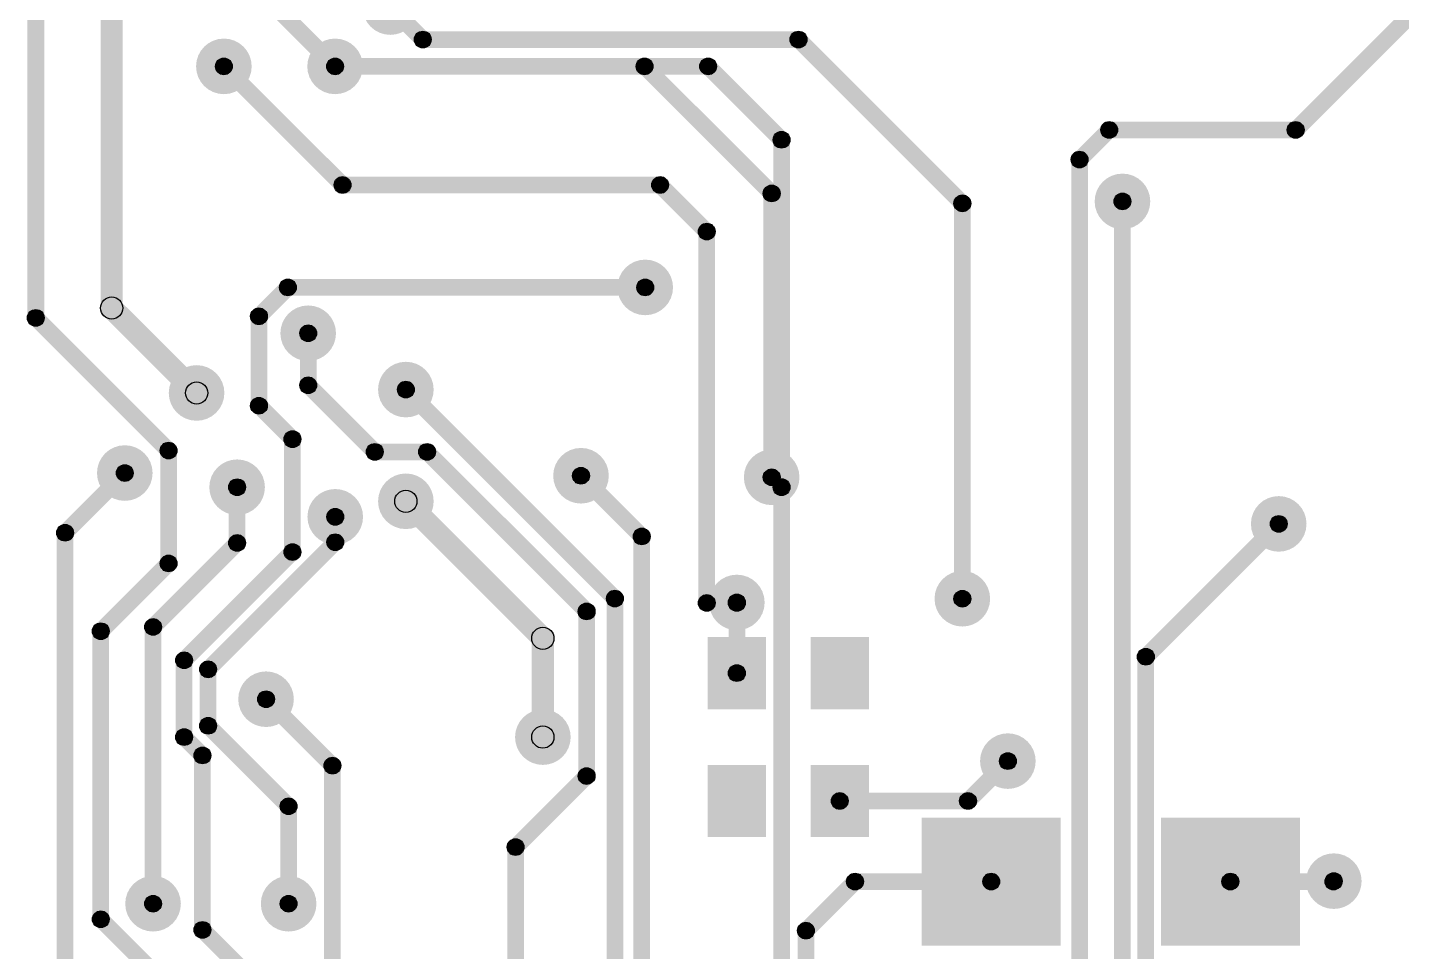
# Model space of a CAD drawing. Header units: millimetres. Extents: x 0 to 3.58, y 0 to 2.95.
# Drawn here: x 1.831 to 2.804, y 1.116 to 1.77 of the extents above; entities that cross this region are included whole.
import ezdxf

# ---------------------------------------------------------------- set-up
doc = ezdxf.new("R2010")
doc.units = ezdxf.units.MM
doc.header["$MEASUREMENT"] = 0
doc.layers.add('TopLayer', color=1, linetype='Continuous')
doc.layers.add('ViaHoleLayer', color=16, linetype='Continuous')

# ---------------------------------------------------------------- blocks, each defined once
blk = doc.blocks.new('DIODE__SMB_13')
at = {"layer": 'TopLayer'}
for points in [[(-0.13386, 0.04528), (-0.03543, 0.04528), (-0.03543, -0.04527), (-0.13386, -0.04527)], [(0.03543, 0.04528), (0.13386, 0.04528), (0.13386, -0.04527), (0.03543, -0.04527)]]:
    blk.add_hatch(color=1, dxfattribs=at).paths.add_polyline_path(points)
blk = doc.blocks.new('OSC__3225_80')
at = {"layer": 'TopLayer'}
for points in [[(-0.07087, 0.05709), (-0.01968, 0.05709), (-0.01968, 0.01575), (-0.07087, 0.01575)], [(0.01969, 0.05709), (0.07087, 0.05709), (0.07087, 0.01575), (0.01969, 0.01575)], [(-0.07087, -0.01575), (-0.01968, -0.01575), (-0.01968, -0.05709), (-0.07087, -0.05709)], [(0.01969, -0.01575), (0.07087, -0.01575), (0.07087, -0.05709), (0.01969, -0.05709)]]:
    blk.add_hatch(color=1, dxfattribs=at).paths.add_polyline_path(points)

msp = doc.modelspace()

# ---------------------------------------------------------------- hatches: boundary and pattern name
at = {"layer": 'TopLayer'}
for points in [[(1.84323, 1.56458), (1.83142, 1.56458), (1.83142, 2.72567), (1.84323, 2.72567)], [(2.7335, 1.69349), (2.72515, 1.70185), (2.92715, 1.90385), (2.9355, 1.89549)], [(1.89891, 1.57149), (1.88316, 1.57149), (1.88316, 1.80952), (1.89891, 1.80952)], [(1.97904, 1.80449), (1.98739, 1.81285), (2.05339, 1.74685), (2.04504, 1.73849)], [(2.08415, 1.78049), (2.0925, 1.78885), (2.1155, 1.76585), (2.10715, 1.75749)], [(2.11132, 1.75576), (2.11132, 1.76757), (2.37732, 1.76757), (2.37732, 1.75576)], [(2.37315, 1.75749), (2.3815, 1.76585), (2.4975, 1.64985), (2.48915, 1.64149)], [(1.9663, 1.73849), (1.97465, 1.74685), (2.05865, 1.66285), (2.0503, 1.65449)], [(2.04921, 1.73676), (2.04921, 1.74857), (2.26832, 1.74857), (2.26832, 1.73676)], [(2.26415, 1.73849), (2.2725, 1.74685), (2.3625, 1.65685), (2.35415, 1.64849)], [(2.26832, 1.73676), (2.26832, 1.74857), (2.31332, 1.74857), (2.31332, 1.73676)], [(2.30915, 1.73849), (2.3175, 1.74685), (2.3695, 1.69485), (2.36115, 1.68649)], [(2.59732, 1.69176), (2.59732, 1.70357), (2.72932, 1.70357), (2.72932, 1.69176)], [(2.5805, 1.67249), (2.57215, 1.68085), (2.59315, 1.70185), (2.6015, 1.69349)], [(2.37123, 1.44467), (2.35942, 1.44467), (2.35942, 1.69067), (2.37123, 1.69067)], [(2.58223, 1.10567), (2.57042, 1.10567), (2.57042, 1.67667), (2.58223, 1.67667)], [(2.05447, 1.65276), (2.05447, 1.66457), (2.27932, 1.66457), (2.27932, 1.65276)], [(2.27515, 1.65449), (2.2835, 1.66285), (2.3165, 1.62985), (2.30815, 1.62149)], [(2.36423, 1.45167), (2.35242, 1.45167), (2.35242, 1.65267), (2.36423, 1.65267)], [(2.49923, 1.36567), (2.48742, 1.36567), (2.48742, 1.64567), (2.49923, 1.64567)], [(2.6126, 1.00567), (2.60079, 1.00567), (2.60079, 1.64704), (2.6126, 1.64704)], [(2.31823, 1.36267), (2.30642, 1.36267), (2.30642, 1.62567), (2.31823, 1.62567)], [(1.9995, 1.56149), (1.99115, 1.56985), (2.01161, 1.59031), (2.01996, 1.58196)], [(2.01579, 1.58023), (2.01579, 1.59204), (2.26879, 1.59204), (2.26879, 1.58023)], [(1.88547, 1.56592), (1.89661, 1.57706), (1.95671, 1.51695), (1.94558, 1.50582)], [(1.83315, 1.5604), (1.8415, 1.56875), (1.9355, 1.47475), (1.92715, 1.4664)], [(2.00123, 1.50235), (1.98942, 1.50235), (1.98942, 1.56567), (2.00123, 1.56567)], [(2.03606, 1.51683), (2.02425, 1.51683), (2.02425, 1.55367), (2.03606, 1.55367)], [(2.02598, 1.51266), (2.03433, 1.52101), (2.0815, 1.47385), (2.07315, 1.46549)], [(2.09515, 1.5096), (2.1035, 1.51795), (2.2515, 1.36995), (2.24315, 1.3616)], [(1.99115, 1.49818), (1.9995, 1.50653), (2.02318, 1.48285), (2.01483, 1.47449)], [(1.93723, 1.39067), (1.92542, 1.39067), (1.92542, 1.47058), (1.93723, 1.47058)], [(2.02491, 1.39874), (2.0131, 1.39874), (2.0131, 1.47867), (2.02491, 1.47867)], [(2.07732, 1.46376), (2.07732, 1.47557), (2.11432, 1.47557), (2.11432, 1.46376)], [(2.11015, 1.46549), (2.1185, 1.47385), (2.2315, 1.36085), (2.22315, 1.35249)], [(1.86221, 1.4082), (1.85386, 1.41655), (1.89615, 1.45885), (1.9045, 1.45049)], [(2.21915, 1.44858), (2.2275, 1.45693), (2.2705, 1.41393), (2.26215, 1.40558)], [(1.98575, 1.40519), (1.97394, 1.40519), (1.97394, 1.44463), (1.98575, 1.44463)], [(2.09376, 1.4291), (2.10489, 1.44024), (2.20189, 1.34324), (2.19076, 1.3321)], [(2.37123, 1.06967), (2.35942, 1.06967), (2.35942, 1.44467), (2.37123, 1.44467)], [(2.05523, 1.40567), (2.04342, 1.40567), (2.04342, 1.42367), (2.05523, 1.42367)], [(2.6274, 1.3204), (2.61905, 1.32875), (2.71315, 1.42285), (2.7215, 1.41449)], [(1.86394, 1.09496), (1.85213, 1.09496), (1.85213, 1.41238), (1.86394, 1.41238)], [(1.9245, 1.34149), (1.91615, 1.34985), (1.97567, 1.40937), (1.98402, 1.40102)], [(1.9465, 1.31788), (1.93815, 1.32623), (2.01483, 1.40292), (2.02318, 1.39456)], [(1.9635, 1.31149), (1.95515, 1.31985), (2.04515, 1.40985), (2.0535, 1.40149)], [(2.27223, 0.99841), (2.26042, 0.99841), (2.26042, 1.40976), (2.27223, 1.40976)], [(1.8875, 1.33849), (1.87915, 1.34685), (1.92715, 1.39485), (1.9355, 1.38649)], [(2.25323, 1.05267), (2.24142, 1.05267), (2.24142, 1.36578), (2.25323, 1.36578)], [(2.31232, 1.35676), (2.31232, 1.36857), (2.33366, 1.36857), (2.33366, 1.35676)], [(2.33957, 1.36267), (2.32776, 1.36267), (2.32776, 1.36301), (2.33957, 1.36301)], [(2.33957, 1.31299), (2.32776, 1.31299), (2.32776, 1.36267), (2.33957, 1.36267)], [(2.23323, 1.24011), (2.22142, 1.24011), (2.22142, 1.35667), (2.23323, 1.35667)], [(1.88923, 1.13867), (1.87742, 1.13867), (1.87742, 1.34267), (1.88923, 1.34267)], [(1.92623, 1.14967), (1.91442, 1.14967), (1.91442, 1.34567), (1.92623, 1.34567)], [(2.2042, 1.26767), (2.18845, 1.26767), (2.18845, 1.33767), (2.2042, 1.33767)], [(2.62913, 0.88957), (2.61732, 0.88957), (2.61732, 1.32457), (2.62913, 1.32457)], [(1.94823, 1.26767), (1.93642, 1.26767), (1.93642, 1.32206), (1.94823, 1.32206)], [(1.96523, 1.27567), (1.95342, 1.27567), (1.95342, 1.31567), (1.96523, 1.31567)], [(1.99615, 1.29033), (2.0045, 1.29868), (2.05154, 1.25164), (2.04319, 1.24329)], [(1.95515, 1.27149), (1.9635, 1.27985), (2.0205, 1.22285), (2.01215, 1.21449)], [(1.93815, 1.26349), (1.9465, 1.27185), (1.9595, 1.25885), (1.95115, 1.25049)], [(1.96123, 1.13116), (1.94942, 1.13116), (1.94942, 1.25467), (1.96123, 1.25467)], [(2.05327, 0.99767), (2.04146, 0.99767), (2.04146, 1.24746), (2.05327, 1.24746)], [(2.5015, 1.21826), (2.49315, 1.22662), (2.52138, 1.25485), (2.52973, 1.24649)], [(2.18118, 1.18562), (2.17283, 1.19397), (2.22315, 1.24428), (2.2315, 1.23593)], [(2.4065, 1.21653), (2.4065, 1.22834), (2.49732, 1.22834), (2.49732, 1.21653)], [(2.02223, 1.14967), (2.01042, 1.14967), (2.01042, 1.21867), (2.02223, 1.21867)], [(2.18291, 0.74735), (2.1711, 0.74735), (2.1711, 1.18979), (2.18291, 1.18979)], [(2.38676, 1.12644), (2.37841, 1.13479), (2.41315, 1.16953), (2.4215, 1.16118)], [(2.41732, 1.15945), (2.41732, 1.17126), (2.51378, 1.17126), (2.51378, 1.15945)], [(2.68307, 1.15945), (2.68307, 1.17126), (2.75601, 1.17126), (2.75601, 1.15945)], [(2.76018, 1.16118), (2.75183, 1.16953), (2.75215, 1.16985), (2.7605, 1.16149)], [(1.87915, 1.13449), (1.8875, 1.14285), (1.98445, 1.04589), (1.9761, 1.03754)], [(1.95115, 1.12698), (1.9595, 1.13533), (2.00099, 1.09385), (1.99264, 1.08549)], [(2.38849, 0.99793), (2.37668, 0.99793), (2.37668, 1.13061), (2.38849, 1.13061)]]:
    msp.add_hatch(color=1, dxfattribs=at).paths.add_polyline_path(points)
h = msp.add_hatch(color=1, dxfattribs=at)
edge = h.paths.add_edge_path()
edge.add_arc((2.08832, 1.78467), 0.01969, 0, 360)
h = msp.add_hatch(color=1, dxfattribs=at)
edge = h.paths.add_edge_path()
edge.add_arc((1.97047, 1.74267), 0.01969, 0, 360)
h = msp.add_hatch(color=1, dxfattribs=at)
edge = h.paths.add_edge_path()
edge.add_arc((2.04921, 1.74267), 0.01969, 0, 360)
h = msp.add_hatch(color=1, dxfattribs=at)
edge = h.paths.add_edge_path()
edge.add_arc((2.11132, 1.76167), 0.00591, 0, 360)
h = msp.add_hatch(color=1, dxfattribs=at)
edge = h.paths.add_edge_path()
edge.add_arc((2.11132, 1.76167), 0.00591, 0, 360)
h = msp.add_hatch(color=1, dxfattribs=at)
edge = h.paths.add_edge_path()
edge.add_arc((2.37732, 1.76167), 0.00591, 0, 360)
h = msp.add_hatch(color=1, dxfattribs=at)
edge = h.paths.add_edge_path()
edge.add_arc((2.37732, 1.76167), 0.00591, 0, 360)
h = msp.add_hatch(color=1, dxfattribs=at)
edge = h.paths.add_edge_path()
edge.add_arc((1.97047, 1.74267), 0.00591, 0, 360)
h = msp.add_hatch(color=1, dxfattribs=at)
edge = h.paths.add_edge_path()
edge.add_arc((2.04921, 1.74267), 0.00591, 0, 360)
h = msp.add_hatch(color=1, dxfattribs=at)
edge = h.paths.add_edge_path()
edge.add_arc((2.04921, 1.74267), 0.00591, 0, 360)
h = msp.add_hatch(color=1, dxfattribs=at)
edge = h.paths.add_edge_path()
edge.add_arc((2.26832, 1.74267), 0.00591, 0, 360)
h = msp.add_hatch(color=1, dxfattribs=at)
edge = h.paths.add_edge_path()
edge.add_arc((2.26832, 1.74267), 0.00591, 0, 360)
h = msp.add_hatch(color=1, dxfattribs=at)
edge = h.paths.add_edge_path()
edge.add_arc((2.26832, 1.74267), 0.00591, 0, 360)
h = msp.add_hatch(color=1, dxfattribs=at)
edge = h.paths.add_edge_path()
edge.add_arc((2.31332, 1.74267), 0.00591, 0, 360)
h = msp.add_hatch(color=1, dxfattribs=at)
edge = h.paths.add_edge_path()
edge.add_arc((2.31332, 1.74267), 0.00591, 0, 360)
h = msp.add_hatch(color=1, dxfattribs=at)
edge = h.paths.add_edge_path()
edge.add_arc((2.59732, 1.69767), 0.00591, 0, 360)
h = msp.add_hatch(color=1, dxfattribs=at)
edge = h.paths.add_edge_path()
edge.add_arc((2.59732, 1.69767), 0.00591, 0, 360)
h = msp.add_hatch(color=1, dxfattribs=at)
edge = h.paths.add_edge_path()
edge.add_arc((2.72932, 1.69767), 0.00591, 0, 360)
h = msp.add_hatch(color=1, dxfattribs=at)
edge = h.paths.add_edge_path()
edge.add_arc((2.72932, 1.69767), 0.00591, 0, 360)
h = msp.add_hatch(color=1, dxfattribs=at)
edge = h.paths.add_edge_path()
edge.add_arc((2.36532, 1.69067), 0.00591, 0, 360)
h = msp.add_hatch(color=1, dxfattribs=at)
edge = h.paths.add_edge_path()
edge.add_arc((2.36532, 1.69067), 0.00591, 0, 360)
h = msp.add_hatch(color=1, dxfattribs=at)
edge = h.paths.add_edge_path()
edge.add_arc((2.57632, 1.67667), 0.00591, 0, 360)
h = msp.add_hatch(color=1, dxfattribs=at)
edge = h.paths.add_edge_path()
edge.add_arc((2.57632, 1.67667), 0.00591, 0, 360)
h = msp.add_hatch(color=1, dxfattribs=at)
edge = h.paths.add_edge_path()
edge.add_arc((2.05447, 1.65867), 0.00591, 0, 360)
h = msp.add_hatch(color=1, dxfattribs=at)
edge = h.paths.add_edge_path()
edge.add_arc((2.05447, 1.65867), 0.00591, 0, 360)
h = msp.add_hatch(color=1, dxfattribs=at)
edge = h.paths.add_edge_path()
edge.add_arc((2.27932, 1.65867), 0.00591, 0, 360)
h = msp.add_hatch(color=1, dxfattribs=at)
edge = h.paths.add_edge_path()
edge.add_arc((2.27932, 1.65867), 0.00591, 0, 360)
h = msp.add_hatch(color=1, dxfattribs=at)
edge = h.paths.add_edge_path()
edge.add_arc((2.60669, 1.64704), 0.01969, 0, 360)
h = msp.add_hatch(color=1, dxfattribs=at)
edge = h.paths.add_edge_path()
edge.add_arc((2.35832, 1.65267), 0.00591, 0, 360)
h = msp.add_hatch(color=1, dxfattribs=at)
edge = h.paths.add_edge_path()
edge.add_arc((2.35832, 1.65267), 0.00591, 0, 360)
h = msp.add_hatch(color=1, dxfattribs=at)
edge = h.paths.add_edge_path()
edge.add_arc((2.49332, 1.64567), 0.00591, 0, 360)
h = msp.add_hatch(color=1, dxfattribs=at)
edge = h.paths.add_edge_path()
edge.add_arc((2.49332, 1.64567), 0.00591, 0, 360)
h = msp.add_hatch(color=1, dxfattribs=at)
edge = h.paths.add_edge_path()
edge.add_arc((2.60669, 1.64704), 0.00591, 0, 360)
h = msp.add_hatch(color=1, dxfattribs=at)
edge = h.paths.add_edge_path()
edge.add_arc((2.31232, 1.62567), 0.00591, 0, 360)
h = msp.add_hatch(color=1, dxfattribs=at)
edge = h.paths.add_edge_path()
edge.add_arc((2.31232, 1.62567), 0.00591, 0, 360)
h = msp.add_hatch(color=1, dxfattribs=at)
edge = h.paths.add_edge_path()
edge.add_arc((2.26879, 1.58613), 0.01969, 0, 360)
h = msp.add_hatch(color=1, dxfattribs=at)
edge = h.paths.add_edge_path()
edge.add_arc((2.01579, 1.58613), 0.00591, 0, 360)
h = msp.add_hatch(color=1, dxfattribs=at)
edge = h.paths.add_edge_path()
edge.add_arc((2.01579, 1.58613), 0.00591, 0, 360)
h = msp.add_hatch(color=1, dxfattribs=at)
edge = h.paths.add_edge_path()
edge.add_arc((2.26879, 1.58613), 0.00591, 0, 360)
h = msp.add_hatch(color=1, dxfattribs=at)
edge = h.paths.add_edge_path()
edge.add_arc((1.89104, 1.57149), 0.00787, 0, 360)
h = msp.add_hatch(color=1, dxfattribs=at)
edge = h.paths.add_edge_path()
edge.add_arc((1.89104, 1.57149), 0.00787, 0, 360)
h = msp.add_hatch(color=1, dxfattribs=at)
edge = h.paths.add_edge_path()
edge.add_arc((1.83732, 1.56458), 0.00591, 0, 360)
h = msp.add_hatch(color=1, dxfattribs=at)
edge = h.paths.add_edge_path()
edge.add_arc((1.83732, 1.56458), 0.00591, 0, 360)
h = msp.add_hatch(color=1, dxfattribs=at)
edge = h.paths.add_edge_path()
edge.add_arc((1.99532, 1.56567), 0.00591, 0, 360)
h = msp.add_hatch(color=1, dxfattribs=at)
edge = h.paths.add_edge_path()
edge.add_arc((1.99532, 1.56567), 0.00591, 0, 360)
h = msp.add_hatch(color=1, dxfattribs=at)
edge = h.paths.add_edge_path()
edge.add_arc((2.03016, 1.55367), 0.01969, 0, 360)
h = msp.add_hatch(color=1, dxfattribs=at)
edge = h.paths.add_edge_path()
edge.add_arc((2.03016, 1.55367), 0.00591, 0, 360)
h = msp.add_hatch(color=1, dxfattribs=at)
edge = h.paths.add_edge_path()
edge.add_arc((1.95114, 1.51139), 0.01969, 0, 360)
h = msp.add_hatch(color=1, dxfattribs=at)
edge = h.paths.add_edge_path()
edge.add_arc((2.09932, 1.51378), 0.01969, 0, 360)
h = msp.add_hatch(color=1, dxfattribs=at)
edge = h.paths.add_edge_path()
edge.add_arc((1.95114, 1.51139), 0.00787, 0, 360)
h = msp.add_hatch(color=1, dxfattribs=at)
edge = h.paths.add_edge_path()
edge.add_arc((2.03016, 1.51683), 0.00591, 0, 360)
h = msp.add_hatch(color=1, dxfattribs=at)
edge = h.paths.add_edge_path()
edge.add_arc((2.03016, 1.51683), 0.00591, 0, 360)
h = msp.add_hatch(color=1, dxfattribs=at)
edge = h.paths.add_edge_path()
edge.add_arc((2.09932, 1.51378), 0.00591, 0, 360)
h = msp.add_hatch(color=1, dxfattribs=at)
edge = h.paths.add_edge_path()
edge.add_arc((1.99532, 1.50235), 0.00591, 0, 360)
h = msp.add_hatch(color=1, dxfattribs=at)
edge = h.paths.add_edge_path()
edge.add_arc((1.99532, 1.50235), 0.00591, 0, 360)
h = msp.add_hatch(color=1, dxfattribs=at)
edge = h.paths.add_edge_path()
edge.add_arc((2.01901, 1.47867), 0.00591, 0, 360)
h = msp.add_hatch(color=1, dxfattribs=at)
edge = h.paths.add_edge_path()
edge.add_arc((2.01901, 1.47867), 0.00591, 0, 360)
h = msp.add_hatch(color=1, dxfattribs=at)
edge = h.paths.add_edge_path()
edge.add_arc((1.90032, 1.45467), 0.01969, 0, 360)
h = msp.add_hatch(color=1, dxfattribs=at)
edge = h.paths.add_edge_path()
edge.add_arc((1.93132, 1.47058), 0.00591, 0, 360)
h = msp.add_hatch(color=1, dxfattribs=at)
edge = h.paths.add_edge_path()
edge.add_arc((1.93132, 1.47058), 0.00591, 0, 360)
h = msp.add_hatch(color=1, dxfattribs=at)
edge = h.paths.add_edge_path()
edge.add_arc((2.07732, 1.46967), 0.00591, 0, 360)
h = msp.add_hatch(color=1, dxfattribs=at)
edge = h.paths.add_edge_path()
edge.add_arc((2.07732, 1.46967), 0.00591, 0, 360)
h = msp.add_hatch(color=1, dxfattribs=at)
edge = h.paths.add_edge_path()
edge.add_arc((2.11432, 1.46967), 0.00591, 0, 360)
h = msp.add_hatch(color=1, dxfattribs=at)
edge = h.paths.add_edge_path()
edge.add_arc((2.11432, 1.46967), 0.00591, 0, 360)
h = msp.add_hatch(color=1, dxfattribs=at)
edge = h.paths.add_edge_path()
edge.add_arc((2.22332, 1.45276), 0.01969, 0, 360)
h = msp.add_hatch(color=1, dxfattribs=at)
edge = h.paths.add_edge_path()
edge.add_arc((2.35832, 1.45167), 0.01969, 0, 360)
h = msp.add_hatch(color=1, dxfattribs=at)
edge = h.paths.add_edge_path()
edge.add_arc((1.90032, 1.45467), 0.00591, 0, 360)
h = msp.add_hatch(color=1, dxfattribs=at)
edge = h.paths.add_edge_path()
edge.add_arc((1.97984, 1.44463), 0.01969, 0, 360)
h = msp.add_hatch(color=1, dxfattribs=at)
edge = h.paths.add_edge_path()
edge.add_arc((1.97984, 1.44463), 0.00591, 0, 360)
h = msp.add_hatch(color=1, dxfattribs=at)
edge = h.paths.add_edge_path()
edge.add_arc((2.09932, 1.43467), 0.01969, 0, 360)
h = msp.add_hatch(color=1, dxfattribs=at)
edge = h.paths.add_edge_path()
edge.add_arc((2.22332, 1.45276), 0.00591, 0, 360)
h = msp.add_hatch(color=1, dxfattribs=at)
edge = h.paths.add_edge_path()
edge.add_arc((2.35832, 1.45167), 0.00591, 0, 360)
h = msp.add_hatch(color=1, dxfattribs=at)
edge = h.paths.add_edge_path()
edge.add_arc((2.36532, 1.44467), 0.00591, 0, 360)
h = msp.add_hatch(color=1, dxfattribs=at)
edge = h.paths.add_edge_path()
edge.add_arc((2.36532, 1.44467), 0.00591, 0, 360)
h = msp.add_hatch(color=1, dxfattribs=at)
edge = h.paths.add_edge_path()
edge.add_arc((2.04932, 1.42367), 0.01969, 0, 360)
h = msp.add_hatch(color=1, dxfattribs=at)
edge = h.paths.add_edge_path()
edge.add_arc((2.09932, 1.43467), 0.00787, 0, 360)
h = msp.add_hatch(color=1, dxfattribs=at)
edge = h.paths.add_edge_path()
edge.add_arc((2.71732, 1.41867), 0.01969, 0, 360)
h = msp.add_hatch(color=1, dxfattribs=at)
edge = h.paths.add_edge_path()
edge.add_arc((2.04932, 1.42367), 0.00591, 0, 360)
h = msp.add_hatch(color=1, dxfattribs=at)
edge = h.paths.add_edge_path()
edge.add_arc((2.71732, 1.41867), 0.00591, 0, 360)
h = msp.add_hatch(color=1, dxfattribs=at)
edge = h.paths.add_edge_path()
edge.add_arc((1.85803, 1.41238), 0.00591, 0, 360)
h = msp.add_hatch(color=1, dxfattribs=at)
edge = h.paths.add_edge_path()
edge.add_arc((1.85803, 1.41238), 0.00591, 0, 360)
h = msp.add_hatch(color=1, dxfattribs=at)
edge = h.paths.add_edge_path()
edge.add_arc((1.97984, 1.40519), 0.00591, 0, 360)
h = msp.add_hatch(color=1, dxfattribs=at)
edge = h.paths.add_edge_path()
edge.add_arc((1.97984, 1.40519), 0.00591, 0, 360)
h = msp.add_hatch(color=1, dxfattribs=at)
edge = h.paths.add_edge_path()
edge.add_arc((2.04932, 1.40567), 0.00591, 0, 360)
h = msp.add_hatch(color=1, dxfattribs=at)
edge = h.paths.add_edge_path()
edge.add_arc((2.04932, 1.40567), 0.00591, 0, 360)
h = msp.add_hatch(color=1, dxfattribs=at)
edge = h.paths.add_edge_path()
edge.add_arc((2.26632, 1.40976), 0.00591, 0, 360)
h = msp.add_hatch(color=1, dxfattribs=at)
edge = h.paths.add_edge_path()
edge.add_arc((2.26632, 1.40976), 0.00591, 0, 360)
h = msp.add_hatch(color=1, dxfattribs=at)
edge = h.paths.add_edge_path()
edge.add_arc((2.01901, 1.39874), 0.00591, 0, 360)
h = msp.add_hatch(color=1, dxfattribs=at)
edge = h.paths.add_edge_path()
edge.add_arc((2.01901, 1.39874), 0.00591, 0, 360)
h = msp.add_hatch(color=1, dxfattribs=at)
edge = h.paths.add_edge_path()
edge.add_arc((1.93132, 1.39067), 0.00591, 0, 360)
h = msp.add_hatch(color=1, dxfattribs=at)
edge = h.paths.add_edge_path()
edge.add_arc((1.93132, 1.39067), 0.00591, 0, 360)
h = msp.add_hatch(color=1, dxfattribs=at)
edge = h.paths.add_edge_path()
edge.add_arc((2.33366, 1.36301), 0.01969, 0, 360)
h = msp.add_hatch(color=1, dxfattribs=at)
edge = h.paths.add_edge_path()
edge.add_arc((2.49332, 1.36567), 0.01969, 0, 360)
h = msp.add_hatch(color=1, dxfattribs=at)
edge = h.paths.add_edge_path()
edge.add_arc((2.22732, 1.35667), 0.00591, 0, 360)
h = msp.add_hatch(color=1, dxfattribs=at)
edge = h.paths.add_edge_path()
edge.add_arc((2.22732, 1.35667), 0.00591, 0, 360)
h = msp.add_hatch(color=1, dxfattribs=at)
edge = h.paths.add_edge_path()
edge.add_arc((2.24732, 1.36578), 0.00591, 0, 360)
h = msp.add_hatch(color=1, dxfattribs=at)
edge = h.paths.add_edge_path()
edge.add_arc((2.24732, 1.36578), 0.00591, 0, 360)
h = msp.add_hatch(color=1, dxfattribs=at)
edge = h.paths.add_edge_path()
edge.add_arc((2.31232, 1.36267), 0.00591, 0, 360)
h = msp.add_hatch(color=1, dxfattribs=at)
edge = h.paths.add_edge_path()
edge.add_arc((2.31232, 1.36267), 0.00591, 0, 360)
h = msp.add_hatch(color=1, dxfattribs=at)
edge = h.paths.add_edge_path()
edge.add_arc((2.33366, 1.36301), 0.00591, 0, 360)
h = msp.add_hatch(color=1, dxfattribs=at)
edge = h.paths.add_edge_path()
edge.add_arc((2.33366, 1.36267), 0.00591, 0, 360)
h = msp.add_hatch(color=1, dxfattribs=at)
edge = h.paths.add_edge_path()
edge.add_arc((2.33366, 1.36267), 0.00591, 0, 360)
h = msp.add_hatch(color=1, dxfattribs=at)
edge = h.paths.add_edge_path()
edge.add_arc((2.33366, 1.36267), 0.00591, 0, 360)
h = msp.add_hatch(color=1, dxfattribs=at)
edge = h.paths.add_edge_path()
edge.add_arc((2.49332, 1.36567), 0.00591, 0, 360)
h = msp.add_hatch(color=1, dxfattribs=at)
edge = h.paths.add_edge_path()
edge.add_arc((1.88332, 1.34267), 0.00591, 0, 360)
h = msp.add_hatch(color=1, dxfattribs=at)
edge = h.paths.add_edge_path()
edge.add_arc((1.88332, 1.34267), 0.00591, 0, 360)
h = msp.add_hatch(color=1, dxfattribs=at)
edge = h.paths.add_edge_path()
edge.add_arc((1.92032, 1.34567), 0.00591, 0, 360)
h = msp.add_hatch(color=1, dxfattribs=at)
edge = h.paths.add_edge_path()
edge.add_arc((1.92032, 1.34567), 0.00591, 0, 360)
h = msp.add_hatch(color=1, dxfattribs=at)
edge = h.paths.add_edge_path()
edge.add_arc((2.19632, 1.33767), 0.00787, 0, 360)
h = msp.add_hatch(color=1, dxfattribs=at)
edge = h.paths.add_edge_path()
edge.add_arc((2.19632, 1.33767), 0.00787, 0, 360)
h = msp.add_hatch(color=1, dxfattribs=at)
edge = h.paths.add_edge_path()
edge.add_arc((1.94232, 1.32206), 0.00591, 0, 360)
h = msp.add_hatch(color=1, dxfattribs=at)
edge = h.paths.add_edge_path()
edge.add_arc((1.94232, 1.32206), 0.00591, 0, 360)
h = msp.add_hatch(color=1, dxfattribs=at)
edge = h.paths.add_edge_path()
edge.add_arc((2.62323, 1.32457), 0.00591, 0, 360)
h = msp.add_hatch(color=1, dxfattribs=at)
edge = h.paths.add_edge_path()
edge.add_arc((2.62323, 1.32457), 0.00591, 0, 360)
h = msp.add_hatch(color=1, dxfattribs=at)
edge = h.paths.add_edge_path()
edge.add_arc((1.95932, 1.31567), 0.00591, 0, 360)
h = msp.add_hatch(color=1, dxfattribs=at)
edge = h.paths.add_edge_path()
edge.add_arc((1.95932, 1.31567), 0.00591, 0, 360)
h = msp.add_hatch(color=1, dxfattribs=at)
edge = h.paths.add_edge_path()
edge.add_arc((2.00032, 1.29451), 0.01969, 0, 360)
h = msp.add_hatch(color=1, dxfattribs=at)
edge = h.paths.add_edge_path()
edge.add_arc((2.33366, 1.31299), 0.00591, 0, 360)
h = msp.add_hatch(color=1, dxfattribs=at)
edge = h.paths.add_edge_path()
edge.add_arc((2.00032, 1.29451), 0.00591, 0, 360)
h = msp.add_hatch(color=1, dxfattribs=at)
edge = h.paths.add_edge_path()
edge.add_arc((2.19632, 1.26767), 0.01969, 0, 360)
h = msp.add_hatch(color=1, dxfattribs=at)
edge = h.paths.add_edge_path()
edge.add_arc((1.95932, 1.27567), 0.00591, 0, 360)
h = msp.add_hatch(color=1, dxfattribs=at)
edge = h.paths.add_edge_path()
edge.add_arc((1.95932, 1.27567), 0.00591, 0, 360)
h = msp.add_hatch(color=1, dxfattribs=at)
edge = h.paths.add_edge_path()
edge.add_arc((2.19632, 1.26767), 0.00787, 0, 360)
h = msp.add_hatch(color=1, dxfattribs=at)
edge = h.paths.add_edge_path()
edge.add_arc((1.94232, 1.26767), 0.00591, 0, 360)
h = msp.add_hatch(color=1, dxfattribs=at)
edge = h.paths.add_edge_path()
edge.add_arc((1.94232, 1.26767), 0.00591, 0, 360)
h = msp.add_hatch(color=1, dxfattribs=at)
edge = h.paths.add_edge_path()
edge.add_arc((2.52555, 1.25067), 0.01969, 0, 360)
h = msp.add_hatch(color=1, dxfattribs=at)
edge = h.paths.add_edge_path()
edge.add_arc((1.95532, 1.25467), 0.00591, 0, 360)
h = msp.add_hatch(color=1, dxfattribs=at)
edge = h.paths.add_edge_path()
edge.add_arc((1.95532, 1.25467), 0.00591, 0, 360)
h = msp.add_hatch(color=1, dxfattribs=at)
edge = h.paths.add_edge_path()
edge.add_arc((2.52555, 1.25067), 0.00591, 0, 360)
h = msp.add_hatch(color=1, dxfattribs=at)
edge = h.paths.add_edge_path()
edge.add_arc((2.04736, 1.24746), 0.00591, 0, 360)
h = msp.add_hatch(color=1, dxfattribs=at)
edge = h.paths.add_edge_path()
edge.add_arc((2.04736, 1.24746), 0.00591, 0, 360)
h = msp.add_hatch(color=1, dxfattribs=at)
edge = h.paths.add_edge_path()
edge.add_arc((2.22732, 1.24011), 0.00591, 0, 360)
h = msp.add_hatch(color=1, dxfattribs=at)
edge = h.paths.add_edge_path()
edge.add_arc((2.22732, 1.24011), 0.00591, 0, 360)
h = msp.add_hatch(color=1, dxfattribs=at)
edge = h.paths.add_edge_path()
edge.add_arc((2.4065, 1.22244), 0.00591, 0, 360)
h = msp.add_hatch(color=1, dxfattribs=at)
edge = h.paths.add_edge_path()
edge.add_arc((2.49732, 1.22244), 0.00591, 0, 360)
h = msp.add_hatch(color=1, dxfattribs=at)
edge = h.paths.add_edge_path()
edge.add_arc((2.49732, 1.22244), 0.00591, 0, 360)
h = msp.add_hatch(color=1, dxfattribs=at)
edge = h.paths.add_edge_path()
edge.add_arc((2.01632, 1.21867), 0.00591, 0, 360)
h = msp.add_hatch(color=1, dxfattribs=at)
edge = h.paths.add_edge_path()
edge.add_arc((2.01632, 1.21867), 0.00591, 0, 360)
h = msp.add_hatch(color=1, dxfattribs=at)
edge = h.paths.add_edge_path()
edge.add_arc((2.17701, 1.18979), 0.00591, 0, 360)
h = msp.add_hatch(color=1, dxfattribs=at)
edge = h.paths.add_edge_path()
edge.add_arc((2.17701, 1.18979), 0.00591, 0, 360)
h = msp.add_hatch(color=1, dxfattribs=at)
edge = h.paths.add_edge_path()
edge.add_arc((2.75632, 1.16567), 0.01969, 0, 360)
h = msp.add_hatch(color=1, dxfattribs=at)
edge = h.paths.add_edge_path()
edge.add_arc((1.92032, 1.14967), 0.01969, 0, 360)
h = msp.add_hatch(color=1, dxfattribs=at)
edge = h.paths.add_edge_path()
edge.add_arc((2.01632, 1.14967), 0.01969, 0, 360)
h = msp.add_hatch(color=1, dxfattribs=at)
edge = h.paths.add_edge_path()
edge.add_arc((2.41732, 1.16536), 0.00591, 0, 360)
h = msp.add_hatch(color=1, dxfattribs=at)
edge = h.paths.add_edge_path()
edge.add_arc((2.41732, 1.16536), 0.00591, 0, 360)
h = msp.add_hatch(color=1, dxfattribs=at)
edge = h.paths.add_edge_path()
edge.add_arc((2.51378, 1.16536), 0.00591, 0, 360)
h = msp.add_hatch(color=1, dxfattribs=at)
edge = h.paths.add_edge_path()
edge.add_arc((2.68307, 1.16536), 0.00591, 0, 360)
h = msp.add_hatch(color=1, dxfattribs=at)
edge = h.paths.add_edge_path()
edge.add_arc((2.75601, 1.16536), 0.00591, 0, 360)
h = msp.add_hatch(color=1, dxfattribs=at)
edge = h.paths.add_edge_path()
edge.add_arc((2.75601, 1.16536), 0.00591, 0, 360)
h = msp.add_hatch(color=1, dxfattribs=at)
edge = h.paths.add_edge_path()
edge.add_arc((2.75632, 1.16567), 0.00591, 0, 360)
h = msp.add_hatch(color=1, dxfattribs=at)
edge = h.paths.add_edge_path()
edge.add_arc((1.92032, 1.14967), 0.00591, 0, 360)
h = msp.add_hatch(color=1, dxfattribs=at)
edge = h.paths.add_edge_path()
edge.add_arc((2.01632, 1.14967), 0.00591, 0, 360)
h = msp.add_hatch(color=1, dxfattribs=at)
edge = h.paths.add_edge_path()
edge.add_arc((1.88332, 1.13867), 0.00591, 0, 360)
h = msp.add_hatch(color=1, dxfattribs=at)
edge = h.paths.add_edge_path()
edge.add_arc((1.88332, 1.13867), 0.00591, 0, 360)
h = msp.add_hatch(color=1, dxfattribs=at)
edge = h.paths.add_edge_path()
edge.add_arc((1.95532, 1.13116), 0.00591, 0, 360)
h = msp.add_hatch(color=1, dxfattribs=at)
edge = h.paths.add_edge_path()
edge.add_arc((1.95532, 1.13116), 0.00591, 0, 360)
h = msp.add_hatch(color=1, dxfattribs=at)
edge = h.paths.add_edge_path()
edge.add_arc((2.38258, 1.13061), 0.00591, 0, 360)
h = msp.add_hatch(color=1, dxfattribs=at)
edge = h.paths.add_edge_path()
edge.add_arc((2.38258, 1.13061), 0.00591, 0, 360)
at = {"layer": 'ViaHoleLayer'}
h = msp.add_hatch(color=16, dxfattribs=at)
edge = h.paths.add_edge_path()
edge.add_arc((1.97047, 1.74267), 0.01181, 0, 360)
h = msp.add_hatch(color=16, dxfattribs=at)
edge = h.paths.add_edge_path()
edge.add_arc((2.04921, 1.74267), 0.01181, 0, 360)
h = msp.add_hatch(color=16, dxfattribs=at)
edge = h.paths.add_edge_path()
edge.add_arc((2.60669, 1.64704), 0.01181, 0, 360)
h = msp.add_hatch(color=16, dxfattribs=at)
edge = h.paths.add_edge_path()
edge.add_arc((2.26879, 1.58613), 0.01181, 0, 360)
h = msp.add_hatch(color=16, dxfattribs=at)
edge = h.paths.add_edge_path()
edge.add_arc((2.03016, 1.55367), 0.01181, 0, 360)
h = msp.add_hatch(color=16, dxfattribs=at)
edge = h.paths.add_edge_path()
edge.add_arc((1.95114, 1.51139), 0.01181, 0, 360)
h = msp.add_hatch(color=16, dxfattribs=at)
edge = h.paths.add_edge_path()
edge.add_arc((2.09932, 1.51378), 0.01181, 0, 360)
h = msp.add_hatch(color=16, dxfattribs=at)
edge = h.paths.add_edge_path()
edge.add_arc((1.90032, 1.45467), 0.01181, 0, 360)
h = msp.add_hatch(color=16, dxfattribs=at)
edge = h.paths.add_edge_path()
edge.add_arc((2.22332, 1.45276), 0.01181, 0, 360)
h = msp.add_hatch(color=16, dxfattribs=at)
edge = h.paths.add_edge_path()
edge.add_arc((2.35832, 1.45167), 0.01181, 0, 360)
h = msp.add_hatch(color=16, dxfattribs=at)
edge = h.paths.add_edge_path()
edge.add_arc((1.97984, 1.44463), 0.01181, 0, 360)
h = msp.add_hatch(color=16, dxfattribs=at)
edge = h.paths.add_edge_path()
edge.add_arc((2.09932, 1.43467), 0.01181, 0, 360)
h = msp.add_hatch(color=16, dxfattribs=at)
edge = h.paths.add_edge_path()
edge.add_arc((2.04932, 1.42367), 0.01181, 0, 360)
h = msp.add_hatch(color=16, dxfattribs=at)
edge = h.paths.add_edge_path()
edge.add_arc((2.71732, 1.41867), 0.01181, 0, 360)
h = msp.add_hatch(color=16, dxfattribs=at)
edge = h.paths.add_edge_path()
edge.add_arc((2.33366, 1.36301), 0.01181, 0, 360)
h = msp.add_hatch(color=16, dxfattribs=at)
edge = h.paths.add_edge_path()
edge.add_arc((2.49332, 1.36567), 0.01181, 0, 360)
h = msp.add_hatch(color=16, dxfattribs=at)
edge = h.paths.add_edge_path()
edge.add_arc((2.00032, 1.29451), 0.01181, 0, 360)
h = msp.add_hatch(color=16, dxfattribs=at)
edge = h.paths.add_edge_path()
edge.add_arc((2.19632, 1.26767), 0.01181, 0, 360)
h = msp.add_hatch(color=16, dxfattribs=at)
edge = h.paths.add_edge_path()
edge.add_arc((2.52555, 1.25067), 0.01181, 0, 360)
h = msp.add_hatch(color=16, dxfattribs=at)
edge = h.paths.add_edge_path()
edge.add_arc((2.75632, 1.16567), 0.01181, 0, 360)
h = msp.add_hatch(color=16, dxfattribs=at)
edge = h.paths.add_edge_path()
edge.add_arc((1.92032, 1.14967), 0.01181, 0, 360)
h = msp.add_hatch(color=16, dxfattribs=at)
edge = h.paths.add_edge_path()
edge.add_arc((2.01632, 1.14967), 0.01181, 0, 360)

# ---------------------------------------------------------------- linework, layer by layer
at = {"layer": 'TopLayer'}
for centre, radius in [((2.11132, 1.76167), 0.00591), ((2.11132, 1.76167), 0.00591), ((2.37732, 1.76167), 0.00591), ((2.37732, 1.76167), 0.00591), ((1.97047, 1.74267), 0.00591), ((2.04921, 1.74267), 0.00591), ((2.04921, 1.74267), 0.00591), ((2.26832, 1.74267), 0.00591), ((2.26832, 1.74267), 0.00591), ((2.26832, 1.74267), 0.00591), ((2.31332, 1.74267), 0.00591), ((2.31332, 1.74267), 0.00591), ((2.59732, 1.69767), 0.00591), ((2.59732, 1.69767), 0.00591), ((2.72932, 1.69767), 0.00591), ((2.72932, 1.69767), 0.00591), ((2.36532, 1.69067), 0.00591), ((2.36532, 1.69067), 0.00591), ((2.57632, 1.67667), 0.00591), ((2.57632, 1.67667), 0.00591), ((2.05447, 1.65867), 0.00591), ((2.05447, 1.65867), 0.00591), ((2.27932, 1.65867), 0.00591), ((2.27932, 1.65867), 0.00591), ((2.35832, 1.65267), 0.00591), ((2.35832, 1.65267), 0.00591), ((2.49332, 1.64567), 0.00591), ((2.49332, 1.64567), 0.00591), ((2.60669, 1.64704), 0.00591), ((2.31232, 1.62567), 0.00591), ((2.31232, 1.62567), 0.00591), ((2.01579, 1.58613), 0.00591), ((2.01579, 1.58613), 0.00591), ((2.26879, 1.58613), 0.00591), ((1.89104, 1.57149), 0.00787), ((1.89104, 1.57149), 0.00787), ((1.83732, 1.56458), 0.00591), ((1.83732, 1.56458), 0.00591), ((1.99532, 1.56567), 0.00591), ((1.99532, 1.56567), 0.00591), ((2.03016, 1.55367), 0.00591), ((1.95114, 1.51139), 0.00787), ((2.03016, 1.51683), 0.00591), ((2.03016, 1.51683), 0.00591), ((2.09932, 1.51378), 0.00591), ((1.99532, 1.50235), 0.00591), ((1.99532, 1.50235), 0.00591), ((2.01901, 1.47867), 0.00591), ((2.01901, 1.47867), 0.00591), ((1.93132, 1.47058), 0.00591), ((1.93132, 1.47058), 0.00591), ((2.07732, 1.46967), 0.00591), ((2.07732, 1.46967), 0.00591), ((2.11432, 1.46967), 0.00591), ((2.11432, 1.46967), 0.00591), ((1.90032, 1.45467), 0.00591), ((1.97984, 1.44463), 0.00591), ((2.22332, 1.45276), 0.00591), ((2.35832, 1.45167), 0.00591), ((2.36532, 1.44467), 0.00591), ((2.36532, 1.44467), 0.00591), ((2.09932, 1.43467), 0.00787), ((2.04932, 1.42367), 0.00591), ((2.71732, 1.41867), 0.00591), ((1.85803, 1.41238), 0.00591), ((1.85803, 1.41238), 0.00591), ((1.97984, 1.40519), 0.00591), ((1.97984, 1.40519), 0.00591), ((2.04932, 1.40567), 0.00591), ((2.04932, 1.40567), 0.00591), ((2.26632, 1.40976), 0.00591), ((2.26632, 1.40976), 0.00591), ((2.01901, 1.39874), 0.00591), ((2.01901, 1.39874), 0.00591), ((1.93132, 1.39067), 0.00591), ((1.93132, 1.39067), 0.00591), ((2.22732, 1.35667), 0.00591), ((2.22732, 1.35667), 0.00591), ((2.24732, 1.36578), 0.00591), ((2.24732, 1.36578), 0.00591), ((2.31232, 1.36267), 0.00591), ((2.31232, 1.36267), 0.00591), ((2.33366, 1.36301), 0.00591), ((2.33366, 1.36267), 0.00591), ((2.33366, 1.36267), 0.00591), ((2.33366, 1.36267), 0.00591), ((2.49332, 1.36567), 0.00591), ((1.88332, 1.34267), 0.00591), ((1.88332, 1.34267), 0.00591), ((1.92032, 1.34567), 0.00591), ((1.92032, 1.34567), 0.00591), ((2.19632, 1.33767), 0.00787), ((2.19632, 1.33767), 0.00787), ((1.94232, 1.32206), 0.00591), ((1.94232, 1.32206), 0.00591), ((2.62323, 1.32457), 0.00591), ((2.62323, 1.32457), 0.00591), ((1.95932, 1.31567), 0.00591), ((1.95932, 1.31567), 0.00591), ((2.33366, 1.31299), 0.00591), ((2.00032, 1.29451), 0.00591), ((1.95932, 1.27567), 0.00591), ((1.95932, 1.27567), 0.00591), ((2.19632, 1.26767), 0.00787), ((1.94232, 1.26767), 0.00591), ((1.94232, 1.26767), 0.00591), ((1.95532, 1.25467), 0.00591), ((1.95532, 1.25467), 0.00591), ((2.52555, 1.25067), 0.00591), ((2.04736, 1.24746), 0.00591), ((2.04736, 1.24746), 0.00591), ((2.22732, 1.24011), 0.00591), ((2.22732, 1.24011), 0.00591), ((2.4065, 1.22244), 0.00591), ((2.49732, 1.22244), 0.00591), ((2.49732, 1.22244), 0.00591), ((2.01632, 1.21867), 0.00591), ((2.01632, 1.21867), 0.00591), ((2.17701, 1.18979), 0.00591), ((2.17701, 1.18979), 0.00591), ((2.41732, 1.16536), 0.00591), ((2.41732, 1.16536), 0.00591), ((2.51378, 1.16536), 0.00591), ((2.68307, 1.16536), 0.00591), ((2.75601, 1.16536), 0.00591), ((2.75601, 1.16536), 0.00591), ((2.75632, 1.16567), 0.00591), ((1.92032, 1.14967), 0.00591), ((2.01632, 1.14967), 0.00591), ((1.88332, 1.13867), 0.00591), ((1.88332, 1.13867), 0.00591), ((1.95532, 1.13116), 0.00591), ((1.95532, 1.13116), 0.00591), ((2.38258, 1.13061), 0.00591), ((2.38258, 1.13061), 0.00591)]:
    msp.add_circle(centre, radius, dxfattribs=at)

# ---------------------------------------------------------------- block references
for name, p, rotation in [('OSC__3225_80', (2.37008, 1.26772), 270), ('DIODE__SMB_13', (2.59843, 1.16535), 360)]:
    msp.add_blockref(name, p, dxfattribs=dict(rotation=rotation))

doc.saveas('drawing.dxf')
